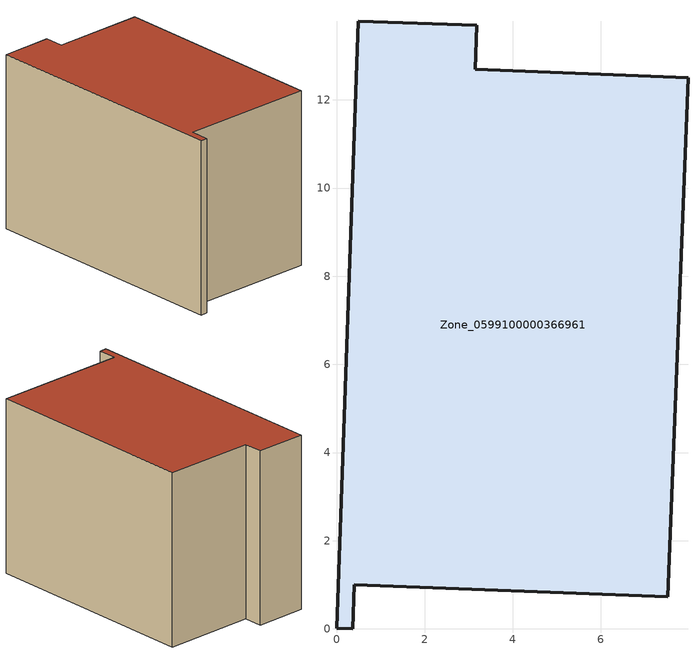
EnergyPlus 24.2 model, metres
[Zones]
Zone_0599100000366961
 floor ground (C_G): 0,0.01 0.49,13.79 3.18,13.69 3.15,12.69 7.97,12.5 7.52,0.73 0.4,1 0.37,0 z0
 wall outside (C_F): 0.49,13.79 0,0.01 0.37,0 0.4,1 7.52,0.73 7.97,12.5 3.15,12.69 3.18,13.69 0.49,13.79 z0:9.21
 roof outside (C_R): 3.18,13.69 0.49,13.79 0,0.01 0.37,0 0.4,1 7.52,0.73 7.97,12.5 3.15,12.69 z9.21
[BUILDING]
Pand.0599100000366961: North Axis=0; Terrain=City; Loads Convergence Tolerance Value=0.04; Temperature Convergence Tolerance Value=0.4; Solar Distribution=FullExterior; Maximum Number of Warmup Days=25; Minimum Number of Warmup Days=1
[Site:Location]
Rotterdam.The.Hague.AP_ZH_NLD Design_Conditions: Latitude=51.96; Longitude=4.45; Time Zone=1; Elevation=-4.5
[SITE:GROUNDTEMPERATURE:BUILDINGSURFACE]
18, 18, 18, 18, 18, 18, 18, 18, 18, 18, 18, 18
[MATERIAL] Thermal Absorptance=0.9; Solar Absorptance=0.7; Visible Absorptance=0.7
Name | Roughness | Thickness | Conductivity | Density | Specific Heat
G.TI.1992-2005 | MediumSmooth | 0.15 | 0.06 | 540 | 1210
F.TI.1992-2005 | Rough | 0.3 | 0.12 | 1920 | 840
R.TI.1992-2005 | MediumRough | 0.2 | 0.08 | 1500 | 1000
[CONSTRUCTION]
C_G: G.TI.1992-2005
C_F: F.TI.1992-2005
C_R: R.TI.1992-2005
[ZONE]
Zone_0599100000366961: Type=1; Multiplier=1; Ceiling Height=Autocalculate; Volume=Autocalculate; Floor Area=autocalculate; Part of Total Floor Area=Yes
[ZONEINFILTRATION:DESIGNFLOWRATE]
Infil_Zone_0599100000366961: Zone or ZoneList or Space or SpaceList=Zone_0599100000366961; Schedule=AlwaysOn; Design Flow Rate Calculation Method=Flow/Area; Flow Rate per Floor Area=0.0015; Constant Term Coefficient=1; Temperature Term Coefficient=0; Velocity Term Coefficient=0; Velocity Squared Term Coefficient=0
[HVACTEMPLATE:ZONE:IDEALLOADSAIRSYSTEM]
Zone_0599100000366961: Maximum Heating Supply Air Temperature=50; Minimum Cooling Supply Air Temperature=13; Maximum Heating Supply Air Humidity Ratio=0.0156; Minimum Cooling Supply Air Humidity Ratio=0.0077; Heating Limit=NoLimit; Cooling Limit=NoLimit; Dehumidification Control Type=ConstantSensibleHeatRatio; Cooling Sensible Heat Ratio=0.7; Dehumidification Setpoint=60; Humidification Control Type=None; Humidification Setpoint=30; Outdoor Air Method=None; Outdoor Air Flow Rate per Person=0.00944; Outdoor Air Flow Rate per Zone Floor Area=0; Outdoor Air Flow Rate per Zone=0; Demand Controlled Ventilation Type=None; Outdoor Air Economizer Type=NoEconomizer; Heat Recovery Type=None; Sensible Heat Recovery Effectiveness=0.7; Latent Heat Recovery Effectiveness=0.65
[ZONECONTROL:THERMOSTAT]
ThermostatControl_Zone_0599100000366961: Zone or ZoneList=Zone_0599100000366961; Control Type Schedule=DualSetpointControlType; Control 1=Thermostat_Zone_0599100000366961; Temperature Difference Between Cutout And Setpoint=0
[THERMOSTATSETPOINT:DUALSETPOINT]
Thermostat_Zone_0599100000366961: Heating Setpoint Temperature Schedule=HeatingSetpoint_Zone_0599100000366961; Cooling Setpoint Temperature Schedule=CoolingSetpoint_Zone_0599100000366961
[SCHEDULE:COMPACT]
HeatingSetpoint_Zone_0599100000366961: Through: 12/31, For: AllDays, Until: 24:00, 21
CoolingSetpoint_Zone_0599100000366961: Through: 12/31, For: AllDays, Until: 24:00, 24
DualSetpointControlType: Through: 12/31, For: AllDays, Until: 24:00, 4
AlwaysOn: Through: 12/31, For: AllDays, Until: 24:00, 1
